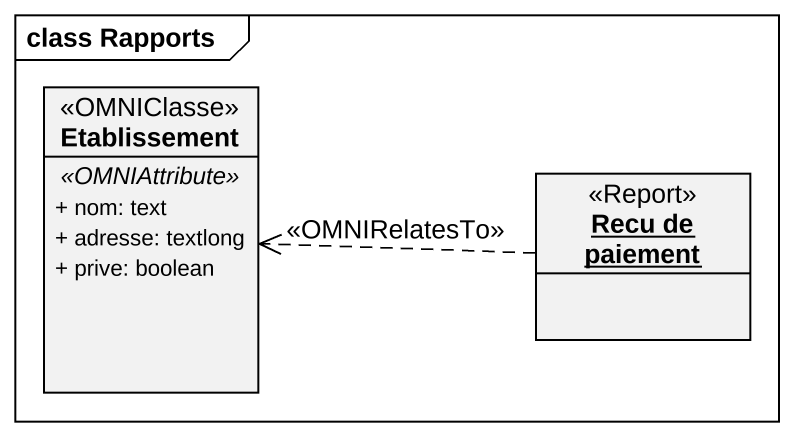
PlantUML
@startuml
mainframe class Rapports
hide circle
hide empty members
skinparam classAttributeIconSize 0
class Etablissement <<OMNIClasse>> {
  .. <<OMNIAttribute>> ..
  + nom: text
  + adresse: textlong
  + prive: boolean
}
object "Recu de paiement" as Recu_de_paiement <<Report>>
Recu_de_paiement .left.> Etablissement : <<OMNIRelatesTo>>
@enduml
